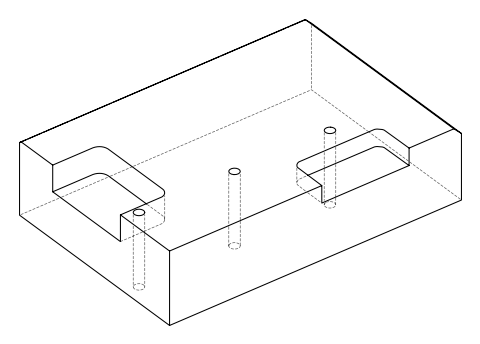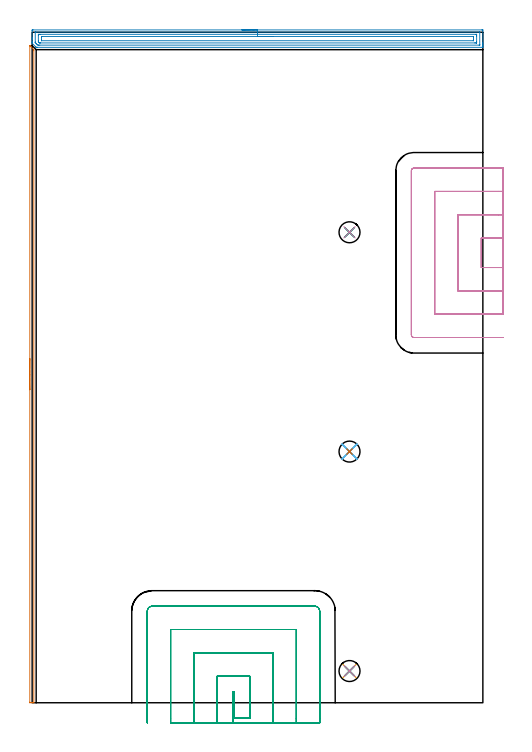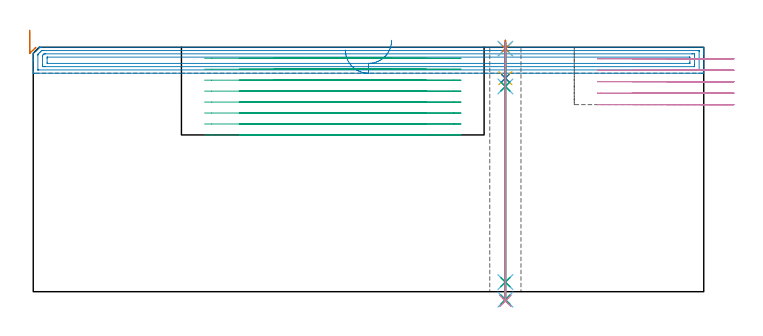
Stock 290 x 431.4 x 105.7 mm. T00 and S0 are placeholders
(PLAN: 16 operations, 11 tool changes, 44.2 min)
(1 AREA_MILL | FG_CHAMFER_SURFACE | UGT0205_001 | 3.53 min | 1436 mm3)
(2 AREA_MILL_1 | FG_CHAMFER_SURFACE_1 | UGT0205_001 | 9.54 min | 18180 mm3)
(3 MILL_SLOT | SLOT_PARTIAL_RECTANGULAR | UGT0201_094 | Follow Part, ap 5, ae 75% | 18.38 min | 354943 mm3)
(4 MILL_SLOT_1 | SLOT_PARTIAL_RECTANGULAR_1 | UGT0201_094 | Follow Part, ap 5, ae 75% | 9.58 min | 177740 mm3)
(5 SPOT_DRILL | STEP1HOLE | NXT0321_9005460120000 | 0.03 min | 10 mm3)
(6 SPOT_DRILL_1 | STEP1HOLE_1 | NXT0321_9005460120000 | 0.03 min | 3 mm3)
(7 SPOT_DRILL_2 | STEP1HOLE_2 | NXT0321_9005460120000 | 0.03 min | 11 mm3)
(8 DRILL_BLIND_HOLE_INTO_CENTER | STEP1HOLE | UGT0301_205 | 0.06 min | 714 mm3)
(9 GUN_DRILL_THROUGH_HOLE | STEP1HOLE | UGT0307_005 | 0.52 min | 5057 mm3)
(10 DRILL_TO_ENLARGE_THROUGH_HOLE | STEP1HOLE | NXT0301_102 | 0.45 min | 9331 mm3)
(11 DRILL_BLIND_HOLE_INTO_CENTER_1 | STEP1HOLE_1 | UGT0301_205 | 0.06 min | 687 mm3)
(12 GUN_DRILL_THROUGH_HOLE_1 | STEP1HOLE_1 | UGT0307_005 | 0.52 min | 5035 mm3)
(13 DRILL_TO_ENLARGE_THROUGH_HOLE_1 | STEP1HOLE_1 | NXT0301_102 | 0.45 min | 9328 mm3)
(14 DRILL_BLIND_HOLE_INTO_CENTER_2 | STEP1HOLE_2 | UGT0301_205 | 0.06 min | 729 mm3)
(15 GUN_DRILL_THROUGH_HOLE_2 | STEP1HOLE_2 | UGT0307_005 | 0.52 min | 5062 mm3)
(16 DRILL_TO_ENLARGE_THROUGH_HOLE_2 | STEP1HOLE_2 | NXT0301_102 | 0.45 min | 9322 mm3)
(TOOL UGT0205_001 | Chamfer Mill 20 x 3 x 45 deg. | D20 FL50 Z2)
(TOOL UGT0201_094 | End mill 20 mm | D20 FL38 Z4)
(TOOL NXT0321_9005460120000 | NC Spot Drill, 142deg, 12mm, Carbide, Uncoated | D12 PA142 FL30 Z2)
(TOOL UGT0301_205 | Twist Drill 8.9 mm | D8.9 PA118 FL78 Z2)
(TOOL UGT0307_005 | Gun Drill 8.3 mm | D8.3 PA130 FL24 Z1)
(TOOL NXT0301_102 | Carbide Drill 13.5mm [860.1-1350-108A1-MM 2214] | D13.5 PA140 FL123 Z2)
(OP 1 AREA_MILL)
G17 G21 G94 G90
T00 M6
G54
G17 G0 G90 X-1.5 Y201.4 S1061 M3
G43 Z115.7 H0
Z113.1
G94 G1 Y201.438 Z112.228 F250.
Y201.552 Z111.364
Y201.741 Z110.512
Y202.003 Z109.68
Y202.337 Z108.874
Y202.74 Z108.1
Y203.209 Z107.364
Y203.74 Z106.672
Y204.329 Z106.029
Y204.972 Z105.44
Y205.664 Z104.908
Y206.4 Z104.44
Y207.174 Z104.037
Y207.98 Z103.703
Y208.812 Z103.441
Y209.664 Z103.252
Y210.529 Z103.138
Y211.4 Z103.1
Y422.781
X-1.495 Y422.783 Z103.104
X-1.482 Y422.781 Z103.116
X-1.431 Y422.732 Z103.168
X-1.397 Y422.698 Z103.202
X0.901 Y420.399 Z105.501
X1.098 Y420.207 Z105.688
X1.1 Y419.506 Z105.7
Y0.169
X1.094 Y0.01 Z105.693
X0.782 Y0. Z105.381
X0.464 Z105.064
X-0.2 Z104.395
X-1.411 Z103.186
X-1.491 Y0.003 Z103.105
X-1.5 Y0.382 Z103.1
Y211.4
Y212.272 Z103.138
Y213.137 Z103.252
Y213.988 Z103.441
Y214.82 Z103.703
Y215.626 Z104.037
Y216.4 Z104.44
Y217.136 Z104.908
Y217.828 Z105.44
Y218.471 Z106.029
Y219.061 Z106.672
Y219.592 Z107.364
Y220.06 Z108.1
Y220.463 Z108.874
Y220.797 Z109.68
Y221.059 Z110.512
Y221.248 Z111.364
Y221.362 Z112.228
Y221.4 Z113.1
G0 Z115.7
M5
M2
(OP 2 AREA_MILL_1)
G17 G21 G94 G90
T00 M6
G54
G17 G0 G90 X135. Y432.9 S1061 M3
G43 Z115.7 H0
Z104.5
G94 G1 X135.038 Z103.628 F250.
X135.152 Z102.764
X135.341 Z101.912
X135.603 Z101.08
X135.937 Z100.274
X136.34 Z99.5
X136.808 Z98.764
X137.34 Z98.072
X137.929 Z97.429
X138.572 Z96.84
X139.264 Z96.308
X140. Z95.84
X140.774 Z95.437
X141.58 Z95.103
X142.412 Z94.841
X143.263 Z94.652
X144.128 Z94.538
X145. Z94.5
X289.374
X289.912 Y432.895 Z94.503
X289.99 Y432.892 Z94.506
X290. Y432.808 Z94.589
Y424.677 Z102.718
Y424.153 Z103.243
Y423.802 Z103.594
Y423.279 Z104.117
Y422.928 Z104.467
Y422.225 Z105.174
Y421.984 Z105.416
X289.997 Y421.84 Z105.553
X289.99 Y421.702 Z105.688
X289.82 Y421.7 Z105.7
X3.308
X2.605 Y421.703 Z105.689
X2.433 Y421.867 Z105.533
X2.414 Y421.886 Z105.514
X0.179 Y424.12 Z103.278
X0.063 Y424.239 Z103.159
X0.01 Y424.296 Z103.102
X0. Y424.59 Z102.809
Y424.849 Z102.551
Y425.551 Z101.844
Y426.777 Z100.62
Y427.3 Z100.094
Y427.913 Z99.483
Y432.285 Z95.112
X0.004 Y432.547 Z94.851
X0.01 Y432.893 Z94.504
X0.268 Y432.897 Z94.502
X0.626 Y432.9 Z94.5
X145.
Y431.486 Z95.914
X287.777 Y431.485 Z95.915
X287.941 Y431.482 Z95.918
X287.98 Y431.479 Z95.921
X287.99 Y431.477 Z95.923
X287.994 Y431.466 Z95.934
X287.997 Y431.432 Z95.968
X288. Y431.267 Z96.133
Y423.397 Z104.003
X287.997 Y423.262 Z104.138
X287.993 Y423.154 Z104.246
X287.99 Y423.124 Z104.276
X287.978 Y423.121 Z104.279
X287.937 Y423.119 Z104.281
X287.586 Y423.115 Z104.285
X4.906 Y423.114 Z104.286
X4.202 Y423.115 Z104.285
X4.009 Y423.116 Z104.284
X3.665 Y423.121 Z104.279
X3.308 Y423.452 Z103.948
X2.951 Y423.802 Z103.598
X2.414 Y424.336 Z103.064
X2.077 Y424.677 Z102.723
X2.032 Y424.727 Z102.673
X2.01 Y424.755 Z102.645
X2.007 Y424.778 Z102.622
X2.003 Y424.879 Z102.521
X2. Y425.082 Z102.318
Y431.203 Z96.197
X2.003 Y431.338 Z96.062
X2.007 Y431.446 Z95.954
X2.01 Y431.476 Z95.924
X2.022 Y431.479 Z95.921
X2.063 Y431.481 Z95.919
X2.414 Y431.485 Z95.915
X145. Y431.486 Z95.914
Y430.072 Z97.328
X285.647 Y430.071 Z97.329
X285.798 Y430.07 Z97.33
X285.948 Y430.066 Z97.334
X285.984 Y430.065 Z97.335
X285.99 Y430.041 Z97.359
X285.995 Y429.989 Z97.411
X285.998 Y429.923 Z97.477
X286. Y429.726 Z97.674
Y429.049 Z98.351
Y425.353 Z102.047
X285.998 Y424.677 Z102.723
X285.995 Y424.611 Z102.789
X285.99 Y424.559 Z102.841
X285.984 Y424.535 Z102.865
X285.949 Y424.534 Z102.866
X285.798 Y424.531 Z102.869
X285.055 Y424.529 Z102.871
X284.904 Y424.528 Z102.872
X5.247 Y424.529 Z102.871
X5.096 Y424.53 Z102.87
X4.945 Y424.534 Z102.866
X4.669 Y424.543 Z102.857
X4.53 Y424.677 Z102.723
X4.202 Y425.001 Z102.399
X4.07 Y425.141 Z102.259
X4.01 Y425.223 Z102.177
X4.006 Y425.353 Z102.047
X4.002 Y425.551 Z101.849
X4. Y425.749 Z101.651
Y429.247 Z98.153
X4.004 Y429.923 Z97.477
X4.007 Y430.022 Z97.378
X4.01 Y430.065 Z97.335
X4.055 Y430.067 Z97.333
X4.202 Y430.069 Z97.331
X4.945 Y430.071 Z97.329
X5.096 Y430.072 Z97.328
X145.
Y428.657 Z98.743
X283.903
X283.956 Y428.654 Z98.746
X283.99 Y428.65 Z98.75
X283.993 Y428.604 Z98.796
X284. Y428.184 Z99.216
Y426.435 Z100.965
X283.99 Y425.994 Z101.406
X283.984 Y425.949 Z101.451
X283.905 Y425.946 Z101.454
X283.774 Y425.943 Z101.457
X6.096
X6.044 Y425.946 Z101.454
X6.01 Y425.95 Z101.45
X6.007 Y425.996 Z101.404
X6. Y426.416 Z100.984
Y428.165 Z99.235
X6.01 Y428.606 Z98.794
X6.016 Y428.651 Z98.749
X6.094 Y428.654 Z98.746
X6.226 Y428.657 Z98.743
X145.
X145.872 Z98.781
X146.736 Z98.895
X147.588 Z99.083
X148.42 Z99.346
X149.226 Z99.68
X150. Z100.082
X150.736 Z100.551
X151.428 Z101.082
X152.071 Z101.672
X152.66 Z102.315
X153.191 Z103.007
X153.66 Z103.743
X154.063 Z104.516
X154.397 Z105.322
X154.659 Z106.154
X154.848 Z107.006
X154.962 Z107.871
X155. Z108.743
G0 Z115.7
M5
M2
(OP 3 MILL_SLOT)
G17 G21 G94 G90
T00 M6
G54
G17 G0 G90 X129.1 Y-13. S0 M3
G43 Z115.7 H0
Z100.962
G94 G1 Y-10. F250.
Y7.1 F500.
X130.
Y-10.
X140.
Y17.1
X119.1
Y-10.
Y-13. F250.
X155.
Y-10.
Y32.1 F500.
X104.1
Y-10.
Y-13. F250.
X170.
Y-10.
Y47.1 F500.
X89.1
Y-10.
Y-13. F250.
X185.
Y-10.
Y59. F500.
G3 X181.9 Y62.1 R3.1
G1 X77.2
G3 X74.1 Y59. R3.1
G1 Y-10.
Y-13. F250.
G0 X129.1 Z96.225
G1 Y-10.
Y7.1 F500.
X130.
Y-10.
X140.
Y17.1
X119.1
Y-10.
Y-13. F250.
X155.
Y-10.
Y32.1 F500.
X104.1
Y-10.
Y-13. F250.
X170.
Y-10.
Y47.1 F500.
X89.1
Y-10.
Y-13. F250.
X185.
Y-10.
Y59. F500.
G3 X181.9 Y62.1 R3.1
G1 X77.2
G3 X74.1 Y59. R3.1
G1 Y-10.
Y-13. F250.
G0 X129.1 Z91.487
G1 Y-10.
Y7.1 F500.
X130.
Y-10.
X140.
Y17.1
X119.1
Y-10.
Y-13. F250.
X155.
Y-10.
Y32.1 F500.
X104.1
Y-10.
Y-13. F250.
X170.
Y-10.
Y47.1 F500.
X89.1
Y-10.
Y-13. F250.
X185.
Y-10.
Y59. F500.
G3 X181.9 Y62.1 R3.1
G1 X77.2
G3 X74.1 Y59. R3.1
G1 Y-10.
Y-13. F250.
G0 X129.1 Z86.75
G1 Y-10.
Y7.1 F500.
X130.
Y-10.
X140.
Y17.1
X119.1
Y-10.
Y-13. F250.
X155.
Y-10.
Y32.1 F500.
X104.1
Y-10.
Y-13. F250.
X170.
Y-10.
Y47.1 F500.
X89.1
Y-10.
Y-13. F250.
X185.
Y-10.
Y59. F500.
G3 X181.9 Y62.1 R3.1
G1 X77.2
G3 X74.1 Y59. R3.1
G1 Y-10.
Y-13. F250.
G0 X129.1 Z82.012
G1 Y-10.
Y7.1 F500.
X130.
Y-10.
X140.
Y17.1
X119.1
Y-10.
Y-13. F250.
X155.
Y-10.
Y32.1 F500.
X104.1
Y-10.
Y-13. F250.
X170.
Y-10.
Y47.1 F500.
X89.1
Y-10.
Y-13. F250.
X185.
Y-10.
Y59. F500.
G3 X181.9 Y62.1 R3.1
G1 X77.2
G3 X74.1 Y59. R3.1
G1 Y-10.
Y-13. F250.
G0 X129.1 Z77.275
G1 Y-10.
Y7.1 F500.
X130.
Y-10.
X140.
Y17.1
X119.1
Y-10.
Y-13. F250.
X155.
Y-10.
Y32.1 F500.
X104.1
Y-10.
Y-13. F250.
X170.
Y-10.
Y47.1 F500.
X89.1
Y-10.
Y-13. F250.
X185.
Y-10.
Y59. F500.
G3 X181.9 Y62.1 R3.1
G1 X77.2
G3 X74.1 Y59. R3.1
G1 Y-10.
Y-13. F250.
G0 X129.1 Z72.537
G1 Y-10.
Y7.1 F500.
X130.
Y-10.
X140.
Y17.1
X119.1
Y-10.
Y-13. F250.
X155.
Y-10.
Y32.1 F500.
X104.1
Y-10.
Y-13. F250.
X170.
Y-10.
Y47.1 F500.
X89.1
Y-10.
Y-13. F250.
X185.
Y-10.
Y59. F500.
G3 X181.9 Y62.1 R3.1
G1 X77.2
G3 X74.1 Y59. R3.1
G1 Y-10.
Y-13. F250.
G0 X129.1 Z67.8
G1 Y-10.
Y7.1 F500.
X130.
Y-10.
X140.
Y17.1
X119.1
Y-10.
Y-13. F250.
X155.
Y-10.
Y32.1 F500.
X104.1
Y-10.
Y-13. F250.
X170.
Y-10.
Y47.1 F500.
X89.1
Y-10.
Y-13. F250.
X185.
Y-10.
Y59. F500.
G3 X181.9 Y62.1 R3.1
G1 X77.2
G3 X74.1 Y59. R3.1
G1 Y-10.
Y-13. F250.
G0 Z115.7
M5
M2
(OP 4 MILL_SLOT_1)
G17 G21 G94 G90
T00 M6
G54
G17 G0 G90 X303. Y299. S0 M3
G43 Z115.7 H0
Z100.74
G94 G1 X300. F250.
X289. F500.
Y280.
X300.
X303. F250.
Y314.
X300.
X274. F500.
Y265.
X300.
X303. F250.
Y329.
X300.
X259. F500.
Y250.
X300.
X303. F250.
Y344.
X300.
X245.7 F500.
G3 X244. Y342.3 R1.7
G1 Y236.7
G3 X245.7 Y235. R1.7
G1 X300.
X303. F250.
G0 Y299. Z95.78
G1 X300.
X289. F500.
Y280.
X300.
X303. F250.
Y314.
X300.
X274. F500.
Y265.
X300.
X303. F250.
Y329.
X300.
X259. F500.
Y250.
X300.
X303. F250.
Y344.
X300.
X245.7 F500.
G3 X244. Y342.3 R1.7
G1 Y236.7
G3 X245.7 Y235. R1.7
G1 X300.
X303. F250.
G0 Y299. Z90.82
G1 X300.
X289. F500.
Y280.
X300.
X303. F250.
Y314.
X300.
X274. F500.
Y265.
X300.
X303. F250.
Y329.
X300.
X259. F500.
Y250.
X300.
X303. F250.
Y344.
X300.
X245.7 F500.
G3 X244. Y342.3 R1.7
G1 Y236.7
G3 X245.7 Y235. R1.7
G1 X300.
X303. F250.
G0 Y299. Z85.86
G1 X300.
X289. F500.
Y280.
X300.
X303. F250.
Y314.
X300.
X274. F500.
Y265.
X300.
X303. F250.
Y329.
X300.
X259. F500.
Y250.
X300.
X303. F250.
Y344.
X300.
X245.7 F500.
G3 X244. Y342.3 R1.7
G1 Y236.7
G3 X245.7 Y235. R1.7
G1 X300.
X303. F250.
G0 Y299. Z80.9
G1 X300.
X289. F500.
Y280.
X300.
X303. F250.
Y314.
X300.
X274. F500.
Y265.
X300.
X303. F250.
Y329.
X300.
X259. F500.
Y250.
X300.
X303. F250.
Y344.
X300.
X245.7 F500.
G3 X244. Y342.3 R1.7
G1 Y236.7
G3 X245.7 Y235. R1.7
G1 X300.
X303. F250.
G0 Z115.7
M5
M2
(OP 5 SPOT_DRILL)
G17 G21 G94 G90
T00 M6
G54
G17 G0 G90 X204.2 Y20.4 S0 M3
G43 Z115.7 H0
G94 G81 G98 Z105.115 F250. R108.7
G80
M5
M2
(OP 6 SPOT_DRILL_1)
G17 G21 G94 G90
T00 M6
G54
G17 G0 G90 X204.2 Y161.6 S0 M3
G43 Z115.7 H0
G94 G81 G98 Z105.115 F250. R108.7
G80
M5
M2
(OP 7 SPOT_DRILL_2)
G17 G21 G94 G90
T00 M6
G54
G17 G0 G90 X204.2 Y302.7 S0 M3
G43 Z115.7 H0
G94 G81 G98 Z105.115 F250. R108.7
G80
M5
M2
(OP 8 DRILL_BLIND_HOLE_INTO_CENTER)
G17 G21 G94 G90
T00 M6
G54
G17 G0 G90 X204.2 Y20.4 S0 M3
G43 Z115.7 H0
G94 G81 G98 Z92.35 F250. R107.7
G80
M5
M2
(OP 9 GUN_DRILL_THROUGH_HOLE)
G17 G21 G94 G90
T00 M6
G54
G17 G0 G90 X204.2 Y20.4 M8
G43 Z115.7 H0
Z103.514
S716 M3
G94 G1 Z88.758 F125. M26
G4 X.084
Z4.15 F250.
G4 X.084
Z-3.435 F125.
G4 X.084
M5
M9
G0 Z103.514
Z115.7
M2
(OP 10 DRILL_TO_ENLARGE_THROUGH_HOLE)
G17 G21 G94 G90
T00 M6
G54
G17 G0 G90 X204.2 Y20.4 S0 M3
G43 Z115.7 H1
G94 G73 G98 Z-3.957 F250. Q12.184 R107.7
G80
M5
M2
(OP 11 DRILL_BLIND_HOLE_INTO_CENTER_1)
G17 G21 G94 G90
T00 M6
G54
G17 G0 G90 X204.2 Y161.6 S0 M3
G43 Z115.7 H0
G94 G81 G98 Z92.35 F250. R107.7
G80
M5
M2
(OP 12 GUN_DRILL_THROUGH_HOLE_1)
G17 G21 G94 G90
T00 M6
G54
G17 G0 G90 X204.2 Y161.6 M8
G43 Z115.7 H0
Z103.514
S716 M3
G94 G1 Z88.758 F125. M26
G4 X.084
Z4.15 F250.
G4 X.084
Z-3.435 F125.
G4 X.084
M5
M9
G0 Z103.514
Z115.7
M2
(OP 13 DRILL_TO_ENLARGE_THROUGH_HOLE_1)
G17 G21 G94 G90
T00 M6
G54
G17 G0 G90 X204.2 Y161.6 S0 M3
G43 Z115.7 H1
G94 G73 G98 Z-3.957 F250. Q12.184 R107.7
G80
M5
M2
(OP 14 DRILL_BLIND_HOLE_INTO_CENTER_2)
G17 G21 G94 G90
T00 M6
G54
G17 G0 G90 X204.2 Y302.7 S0 M3
G43 Z115.7 H0
G94 G81 G98 Z92.35 F250. R107.7
G80
M5
M2
(OP 15 GUN_DRILL_THROUGH_HOLE_2)
G17 G21 G94 G90
T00 M6
G54
G17 G0 G90 X204.2 Y302.7 M8
G43 Z115.7 H0
Z103.514
S716 M3
G94 G1 Z88.758 F125. M26
G4 X.084
Z4.15 F250.
G4 X.084
Z-3.435 F125.
G4 X.084
M5
M9
G0 Z103.514
Z115.7
M2
(OP 16 DRILL_TO_ENLARGE_THROUGH_HOLE_2)
G17 G21 G94 G90
T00 M6
G54
G17 G0 G90 X204.2 Y302.7 S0 M3
G43 Z115.7 H1
G94 G73 G98 Z-3.957 F250. Q12.184 R107.7
G80
M5
M2
